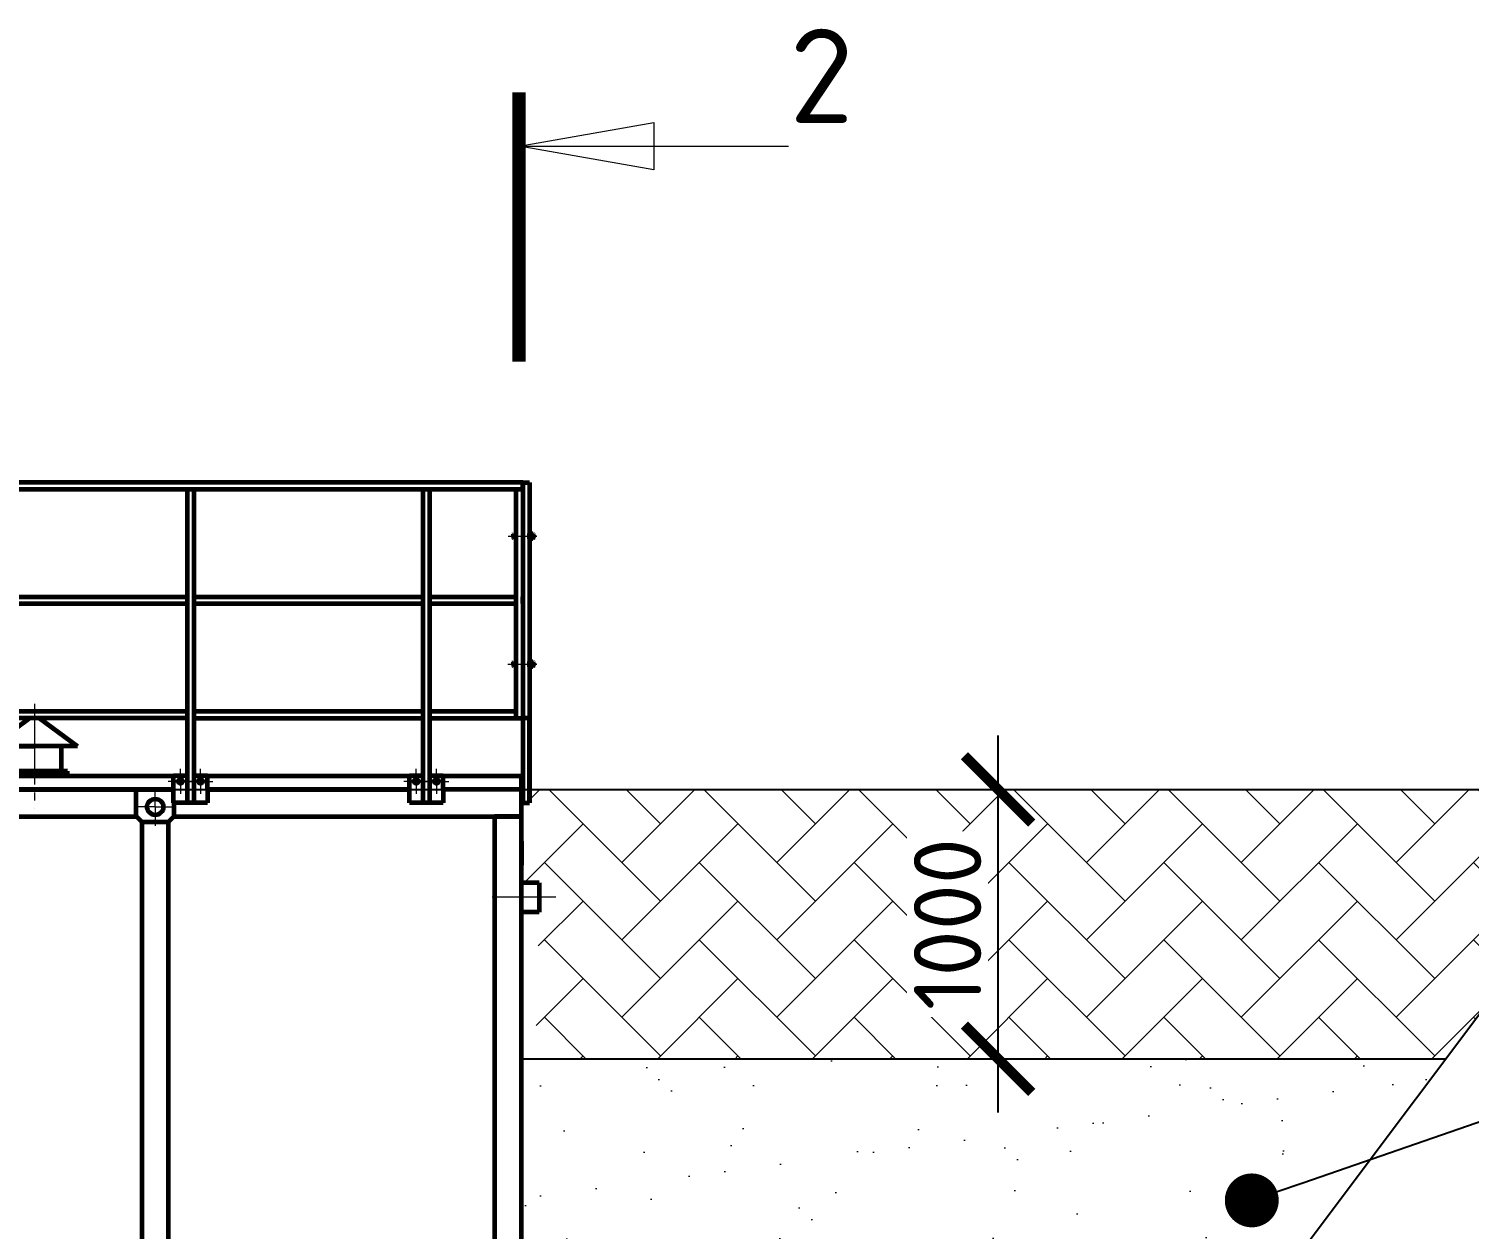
# Model space of a CAD drawing. Header units: metres. Extents: x 416248 to 529006, y -196572 to -135632.
# Drawn here: x 427127 to 432473, y -146195 to -141738 of the extents above; entities that cross this region are included whole.
import ezdxf
from ezdxf import colors
from ezdxf.entities.mleader import LeaderData, LeaderLine
from ezdxf.math import Vec2, Vec3

# ---------------------------------------------------------------- set-up
doc = ezdxf.new("R2010")
doc.units = ezdxf.units.M
doc.header["$PDSIZE"] = 1
for name, pattern in [('K5LT_AXLED', [19.5, 15, -1.5, 1.5, -1.5]), ('K5LT_BASIC', [0]), ('K5LT_DASHED', [6, 4, -2]), ('K5LT_THIN', [0])]:
    doc.linetypes.add(name, pattern=pattern)
doc.layers.get('0').update_dxf_attribs({"lineweight": 0})
doc.layers.get('Defpoints').update_dxf_attribs({"color": 3})
for name, color, linetype, lineweight in [('второстепенные', 7, 'Continuous', 25), ('выноски', 7, 'Continuous', 15), ('размеры', 7, 'Continuous', 15), ('штриховка', 7, 'Continuous', 9)]:
    doc.layers.add(name, color=color, linetype=linetype, lineweight=lineweight)
doc.layers.add('Системный слой', color=7, linetype='Continuous')
doc.styles.add('GOST 2.304', font='CS_Gost2304.shx')
doc.styles.add('ISOCPEUR', font='isocpeur.ttf')
doc.dimstyles.new('SPDS', dxfattribs={"dimscale": 10, "dimtxt": 2.5, "dimasz": 2.5, "dimexe": 1.25, "dimexo": 0.625, "dimtad": 1, "dimdec": 0, "dimrnd": 0.001, "dimtxsty": 'GOST 2.304', "dimblk": 'ARCHTICK', "dimblk1": 'ARCHTICK', "dimblk2": 'ARCHTICK', "dimcen": 2.5, "dimdle": 2, "dimadec": 0, "dimazin": 2, "dimtfac": 0.75, "dimtdec": 4, "dimtmove": 1, "dimatfit": 3, "dimfxl": 1, "dimtolj": 1, "dimarcsym": 1})

# ---------------------------------------------------------------- blocks, each defined once
blk = doc.blocks.new('_ArchTick')
at = {"color": 0, "linetype": 'ByBlock', "lineweight": 30, "const_width": 0.15}
blk.add_lwpolyline([(-0.5, -0.5), (0.5, 0.5)], dxfattribs=at)
blk = doc.blocks.new('*D12')
at = {"layer": 'Defpoints', "color": 0, "ltscale": 100, "transparency": 16777216}
for p in [(428956.3, -145902.4), (429456.3, -147902.4), (428956.3, -149002.4)]:
    blk.add_point(p, dxfattribs=at)
at = {"layer": 'размеры', "color": 0, "lineweight": -2, "ltscale": 100, "transparency": 16777216}
for p, q in [((428956.3, -145964.9), (428956.3, -149127.4)), ((429456.3, -147964.9), (429456.3, -149127.4)), ((428956.3, -149002.4), (428106.3, -149002.4)), ((429656.3, -149002.4), (428956.3, -149002.4))]:
    blk.add_line(p, q, dxfattribs=at)
at = {"layer": 'размеры', "color": 0, "lineweight": -2, "ltscale": 100, "transparency": 16777216, "xscale": 250, "yscale": 250, "zscale": 250, "rotation": 180}
blk.add_blockref('_ArchTick', (428956.3, -149002.4), dxfattribs=at)
at = {"layer": 'размеры', "color": 0, "lineweight": -2, "ltscale": 100, "transparency": 16777216, "xscale": 250, "yscale": 250, "zscale": 250}
blk.add_blockref('_ArchTick', (429456.3, -149002.4), dxfattribs=at)
at = {"layer": 'размеры', "color": 0, "ltscale": 100, "transparency": 16777216, "insert": (428406.3, -148814.9), "char_height": 250, "attachment_point": 5, "style": 'ISOCPEUR', "bg_fill": 3, "box_fill_scale": 1.1, "bg_fill_color": 9, "bg_fill_true_color": 13158600, "bg_fill_transparency": 0}
blk.add_mtext('\\A1;500', dxfattribs=at)
blk = doc.blocks.new('U145')
at = {"layer": 'Системный слой', "color": 30, "linetype": 'K5LT_AXLED', "lineweight": 18, "true_color": 0xff8000}
for q in [(388.65, 472.72), (385.15, 469.22), (392.15, 469.22), (388.65, 465.72)]:
    blk.add_line((388.65, 469.22), q, dxfattribs=at)
blk = doc.blocks.new('U144')
at = {"layer": 'Системный слой', "color": 150, "linetype": 'K5LT_BASIC', "lineweight": 60, "true_color": 0x0080ff}
blk.add_circle((388.65, 469.22), 1.5, dxfattribs=at)
at = {"layer": 'Системный слой'}
blk.add_blockref('U145', (0, 0), dxfattribs=at)
blk = doc.blocks.new('A$Cd3847c52')
at = {"layer": 'Системный слой', "linetype": 'K5LT_BASIC', "lineweight": 60}
for p, q in [((373.14, 204), (250.24, 204)), ((373.14, 204), (371.89, 204)), ((373.14, 202.75), (373.14, 204)), ((373.14, 204), (373.14, 160.25)), ((373.14, 202.75), (373.14, 204)), ((373.14, 204), (373.14, 202.75)), ((373.14, 204), (373.14, 202.75)), ((373.14, 204), (374.39, 204)), ((374.39, 204), (374.39, 144.5)), ((250.24, 202.75), (373.14, 202.75)), ((310.87, 202.75), (310.87, 147)), ((312.12, 202.75), (312.12, 147)), ((354.62, 202.75), (354.62, 145.75)), ((355.87, 202.75), (355.87, 145.75)), ((371.89, 202.75), (371.89, 160.25)), ((371.42, 194.38), (371.47, 194.46)), ((371.42, 194), (371.42, 194.38)), ((371.42, 194), (371.42, 193.62)), ((371.42, 193.62), (371.47, 193.54)), ((371.47, 194.46), (371.74, 194.46)), ((371.47, 194.23), (371.74, 194.23)), ((371.47, 193.77), (371.74, 193.77)), ((371.47, 193.54), (371.74, 193.54)), ((371.74, 193.5), (371.74, 194.5)), ((371.74, 194.5), (371.89, 194.5)), ((371.74, 194.46), (371.74, 194)), ((371.74, 193.54), (371.74, 194)), ((371.89, 193.5), (371.74, 193.5)), ((371.89, 194.5), (371.89, 193.5)), ((374.39, 193.5), (374.39, 194.5)), ((374.39, 194.5), (374.54, 194.5)), ((374.54, 193.5), (374.39, 193.5)), ((374.54, 194.5), (374.54, 193.5)), ((374.54, 194.45), (374.54, 193.55)), ((374.54, 194.42), (374.67, 194.42)), ((374.67, 194.08), (374.54, 193.95)), ((374.67, 194), (374.54, 193.88)), ((374.54, 193.58), (374.67, 193.58)), ((374.72, 194.46), (374.67, 194.37)), ((374.67, 193.58), (374.67, 194.42)), ((374.67, 194.37), (374.67, 194)), ((374.67, 193.63), (374.67, 194)), ((374.72, 193.54), (374.67, 193.63)), ((375.03, 194.46), (374.72, 194.46)), ((375.03, 194.23), (374.72, 194.23)), ((375.03, 193.77), (374.72, 193.77)), ((375.03, 193.54), (374.72, 193.54)), ((375.09, 194.37), (375.03, 194.46)), ((375.09, 193.63), (375.03, 193.54)), ((375.09, 194), (375.09, 194.37)), ((375.09, 194.25), (375.17, 194.25)), ((375.09, 194), (375.09, 193.63)), ((375.09, 193.75), (375.17, 193.75)), ((375.17, 194.25), (375.24, 194.18)), ((375.17, 194.25), (375.17, 194)), ((375.17, 193.75), (375.17, 194)), ((375.17, 193.75), (375.24, 193.83)), ((375.24, 194.18), (375.24, 194)), ((375.24, 193.83), (375.24, 194)), ((268.37, 182.75), (310.87, 182.75)), ((312.12, 182.75), (354.62, 182.75)), ((355.87, 182.75), (371.89, 182.75)), ((373.14, 181.5), (373.14, 182.75)), ((373.14, 182.75), (373.14, 181.5)), ((373.14, 182.75), (373.14, 181.5)), ((268.37, 181.5), (310.87, 181.5)), ((312.12, 181.5), (354.62, 181.5)), ((355.87, 181.5), (371.89, 181.5)), ((371.42, 170.63), (371.47, 170.71)), ((371.42, 170.25), (371.42, 170.63)), ((371.42, 170.25), (371.42, 169.87)), ((371.42, 169.87), (371.47, 169.79)), ((371.47, 170.71), (371.74, 170.71)), ((371.47, 170.48), (371.74, 170.48)), ((371.47, 170.02), (371.74, 170.02)), ((371.47, 169.79), (371.74, 169.79)), ((371.74, 169.75), (371.74, 170.75)), ((371.74, 170.75), (371.89, 170.75)), ((371.74, 170.71), (371.74, 170.25)), ((371.74, 169.79), (371.74, 170.25)), ((371.89, 169.75), (371.74, 169.75)), ((371.89, 170.75), (371.89, 169.75)), ((374.39, 169.75), (374.39, 170.75)), ((374.39, 170.75), (374.54, 170.75)), ((374.54, 169.75), (374.39, 169.75)), ((374.54, 170.75), (374.54, 169.75)), ((374.54, 170.7), (374.54, 169.8)), ((374.54, 170.67), (374.67, 170.67)), ((374.67, 170.33), (374.54, 170.2)), ((374.67, 170.25), (374.54, 170.13)), ((374.54, 169.83), (374.67, 169.83)), ((374.72, 170.71), (374.67, 170.62)), ((374.67, 169.83), (374.67, 170.67)), ((374.67, 170.62), (374.67, 170.25)), ((374.67, 169.88), (374.67, 170.25)), ((374.72, 169.79), (374.67, 169.88)), ((375.03, 170.71), (374.72, 170.71)), ((375.03, 170.48), (374.72, 170.48)), ((375.03, 170.02), (374.72, 170.02)), ((375.03, 169.79), (374.72, 169.79)), ((375.09, 170.62), (375.03, 170.71)), ((375.09, 169.88), (375.03, 169.79)), ((375.09, 170.25), (375.09, 170.62)), ((375.09, 170.5), (375.17, 170.5)), ((375.09, 170.25), (375.09, 169.88)), ((375.09, 170), (375.17, 170)), ((375.17, 170.5), (375.24, 170.43)), ((375.17, 170.5), (375.17, 170.25)), ((375.17, 170), (375.17, 170.25)), ((375.17, 170), (375.24, 170.08)), ((375.24, 170.43), (375.24, 170.25)), ((375.24, 170.08), (375.24, 170.25)), ((268.37, 161.5), (310.87, 161.5)), ((312.12, 161.5), (354.62, 161.5)), ((355.87, 161.5), (371.89, 161.5)), ((310.87, 160.25), (268.37, 160.25)), ((281.66, 160.25), (274.61, 155.02)), ((283.45, 160.25), (290.51, 155.02)), ((312.12, 160.25), (354.62, 160.25)), ((355.87, 160.25), (371.89, 160.25)), ((371.89, 160.25), (373.14, 160.25)), ((374.39, 160.25), (373.14, 160.25)), ((373.14, 160.25), (373.14, 144.5)), ((374.39, 144.5), (374.39, 160.25)), ((274.61, 155.02), (282.56, 155.02)), ((287.56, 155.02), (277.56, 155.02)), ((290.51, 155.02), (282.56, 155.02)), ((287.56, 150.37), (287.56, 155.02)), ((288.66, 150.37), (276.46, 150.37)), ((287.56, 149.97), (276.46, 149.97)), ((277.56, 149.97), (288.66, 149.97)), ((287.56, 149.5), (287.56, 149.97)), ((288.66, 149.97), (288.66, 150.37)), ((270.87, 149.5), (308.37, 149.5)), ((308.37, 144.5), (308.37, 149.5)), ((310.87, 149.5), (308.37, 149.5)), ((309.22, 148.73), (309.62, 148.96)), ((309.22, 148.27), (309.22, 148.73)), ((309.62, 148.04), (309.22, 148.27)), ((309.62, 148.96), (310.02, 148.73)), ((310.02, 148.27), (309.62, 148.04)), ((310.02, 148.73), (310.02, 148.27)), ((314.62, 149.5), (312.12, 149.5)), ((312.97, 148.73), (313.37, 148.96)), ((312.97, 148.27), (312.97, 148.73)), ((313.37, 148.04), (312.97, 148.27)), ((313.37, 148.96), (313.77, 148.73)), ((313.77, 148.27), (313.37, 148.04)), ((313.77, 148.73), (313.77, 148.27)), ((314.62, 149.5), (352.12, 149.5)), ((314.62, 147), (314.62, 149.5)), ((352.12, 144.5), (352.12, 149.5)), ((354.62, 149.5), (352.12, 149.5)), ((352.97, 148.73), (353.37, 148.96)), ((352.97, 148.27), (352.97, 148.73)), ((353.37, 148.04), (352.97, 148.27)), ((353.37, 148.96), (353.77, 148.73)), ((353.77, 148.27), (353.37, 148.04)), ((353.77, 148.73), (353.77, 148.27)), ((358.37, 149.5), (355.87, 149.5)), ((356.72, 148.73), (357.12, 148.96)), ((356.72, 148.27), (356.72, 148.73)), ((357.12, 148.04), (356.72, 148.27)), ((357.12, 148.96), (357.52, 148.73)), ((357.52, 148.27), (357.12, 148.04)), ((357.52, 148.73), (357.52, 148.27)), ((358.37, 147), (358.37, 149.5)), ((358.37, 149.5), (372.94, 149.5)), ((372.94, 149.5), (373.14, 149.5)), ((372.94, 144.5), (372.94, 149.5)), ((373.14, 149.5), (373.14, 144.5)), ((308.37, 147), (270.87, 147)), ((301.44, 142.01), (301.44, 147.01)), ((314.62, 144.5), (308.37, 144.5)), ((308.44, 147), (308.44, 147.01)), ((308.44, 142.01), (308.44, 144.5)), ((310.87, 147), (310.87, 144.5)), ((312.12, 147), (312.12, 144.5)), ((352.12, 147), (314.62, 147)), ((314.62, 147), (314.62, 144.5)), ((358.37, 144.5), (352.12, 144.5)), ((354.62, 147), (354.62, 144.5)), ((355.87, 147), (355.87, 144.5)), ((358.37, 147), (358.37, 144.5)), ((372.54, 147), (358.37, 147)), ((373.14, 144.5), (372.94, 144.5)), ((373.14, 144.5), (374.39, 144.5)), ((301.44, 142.01), (302.44, 141.01)), ((308.44, 142.01), (307.44, 141.01)), ((302.44, 141.01), (307.44, 141.01)), ((372.94, 137.41), (372.94, 132.96)), ((376.2, 129.63), (372.75, 129.63)), ((376.2, 129.63), (376.2, 124.23)), ((376.2, 124.23), (372.75, 124.23))]:
    blk.add_line(p, q, dxfattribs=at)
at = {"layer": 'Системный слой', "linetype": 'K5LT_AXLED', "lineweight": 18}
for p, q in [((370.47, 194), (375.02, 194)), ((370.47, 194), (375.02, 194)), ((370.47, 194), (375.02, 194)), ((371.27, 194), (375.39, 194)), ((372.04, 194), (371.59, 194)), ((372.35, 194), (375.75, 194)), ((372.35, 194), (375.75, 194)), ((374.69, 194), (374.24, 194)), ((374.82, 194), (374.39, 194)), ((375.24, 194), (374.52, 194)), ((370.38, 170.25), (374.68, 170.25)), ((370.47, 170.25), (375.02, 170.25)), ((370.47, 170.25), (375.02, 170.25)), ((371.27, 170.25), (375.39, 170.25)), ((372.04, 170.25), (371.59, 170.25)), ((372.35, 170.25), (375.75, 170.25)), ((372.35, 170.25), (375.75, 170.25)), ((374.69, 170.25), (374.24, 170.25)), ((374.82, 170.25), (374.39, 170.25)), ((375.24, 170.25), (374.52, 170.25)), ((282.56, 162.92), (282.56, 143.37)), ((309.62, 148.5), (309.62, 150.8)), ((313.37, 148.5), (313.37, 150.8)), ((353.37, 148.5), (353.37, 150.8)), ((357.12, 148.5), (357.12, 150.8)), ((309.62, 148.5), (307.32, 148.5)), ((309.07, 148.5), (310.17, 148.5)), ((309.62, 147.89), (309.62, 149.11)), ((309.62, 148.5), (311.92, 148.5)), ((309.62, 148.5), (309.62, 146.2)), ((313.37, 148.5), (311.07, 148.5)), ((312.82, 148.5), (313.92, 148.5)), ((313.37, 147.89), (313.37, 149.11)), ((313.37, 148.5), (315.67, 148.5)), ((313.37, 148.5), (313.37, 146.2)), ((353.37, 148.5), (351.07, 148.5)), ((352.82, 148.5), (353.92, 148.5)), ((353.37, 147.89), (353.37, 149.11)), ((353.37, 148.5), (355.67, 148.5)), ((353.37, 148.5), (353.37, 146.2)), ((357.12, 148.5), (354.82, 148.5)), ((356.57, 148.5), (357.67, 148.5)), ((357.12, 147.89), (357.12, 149.11)), ((357.12, 148.5), (359.42, 148.5)), ((357.12, 148.5), (357.12, 146.2)), ((379.29, 127), (367.49, 127))]:
    blk.add_line(p, q, dxfattribs=at)
at = {"layer": 'Системный слой', "linetype": 'K5LT_THIN', "lineweight": 18}
for p, q in [((375.09, 194.21), (375.21, 194.21)), ((375.09, 193.79), (375.21, 193.79)), ((375.09, 170.46), (375.21, 170.46)), ((375.09, 170.04), (375.21, 170.04))]:
    blk.add_line(p, q, dxfattribs=at)
at = {"layer": 'Системный слой', "linetype": 'K5LT_DASHED', "lineweight": 18}
for q in [(372.94, 144.5), (372.94, 139.35)]:
    blk.add_line((372.94, 142), q, dxfattribs=at)
at = {"layer": 'Системный слой', "linetype": 'K5LT_BASIC', "lineweight": 60}
for points in [[(270.87, 147), (308.37, 147)], [(308.37, 147), (270.87, 147)], [(308.44, 142), (372.94, 142), (372.94, 147), (358.37, 147)], [(314.62, 147), (352.12, 147)], [(352.12, 147), (314.62, 147)], [(76.94, 142), (301.45, 142)], [(372.94, 5), (372.94, 142), (367.94, 142), (367.94, 5)], [(302.44, 141.01), (302.44, 5)], [(307.44, 5), (307.44, 141.01)]]:
    blk.add_lwpolyline(points, dxfattribs=at)
at = {"layer": 'Системный слой', "color": 150, "linetype": 'K5LT_BASIC', "lineweight": 60, "true_color": 0x0080ff}
for centre in [(309.62, 148.5), (313.37, 148.5), (353.37, 148.5), (357.12, 148.5)]:
    blk.add_circle(centre, 0.38, dxfattribs=at)
for centre, radius, start, end in [((372.01, 194), 0.588, 156.8627, 180), ((372.01, 194), 0.588, 180, 203.1373), ((371.59, 194.34), 0.162, 150.866, 223.3168), ((371.59, 193.66), 0.162, 136.6832, 209.134), ((374.81, 194.34), 0.134, 145.0557, 232.3692), ((375.17, 194), 0.505, 152.7702, 180), ((375.17, 194), 0.505, 180, 207.2298), ((374.81, 193.66), 0.134, 127.6308, 214.9443), ((374.95, 194.34), 0.134, 307.6308, 34.9443), ((374.58, 194), 0.505, 0, 27.2298), ((374.58, 194), 0.505, 332.7702, 0), ((374.95, 193.66), 0.134, 325.0557, 52.3692), ((372.01, 170.25), 0.588, 156.8627, 180), ((372.01, 170.25), 0.588, 180, 203.1373), ((371.59, 170.59), 0.162, 150.866, 223.3168), ((371.59, 169.91), 0.162, 136.6832, 209.134), ((374.81, 170.59), 0.134, 145.0557, 232.3692), ((375.17, 170.25), 0.505, 152.7702, 180), ((375.17, 170.25), 0.505, 180, 207.2298), ((374.81, 169.91), 0.134, 127.6308, 214.9443), ((374.95, 170.59), 0.134, 307.6308, 34.9443), ((374.58, 170.25), 0.505, 0, 27.2298), ((374.58, 170.25), 0.505, 332.7702, 0), ((374.95, 169.91), 0.134, 325.0557, 52.3692)]:
    blk.add_arc(centre, radius, start, end, dxfattribs=at)
at = {"layer": 'Системный слой'}
blk.add_blockref('U144', (-83.7, -325.47), dxfattribs=at)
blk = doc.blocks.new('_Dot')
at = {"color": 0, "linetype": 'ByBlock', "lineweight": -2}
blk.add_line((-0.5, 0), (-1, 0), dxfattribs=at)
at = {"color": 0, "linetype": 'ByBlock', "const_width": 0.5}
blk.add_lwpolyline([(-0.25, 0, 1), (0.25, 0, 1)], format="xyb", close=True, dxfattribs=at)
blk = doc.blocks.new('*D69')
at = {"layer": 'Defpoints', "color": 0, "ltscale": 100, "transparency": 16777216}
for p in [(430289.1, -144562.4), (430724.8, -144562.4), (430289.1, -145562.4)]:
    blk.add_point(p, dxfattribs=at)
at = {"layer": 'размеры', "color": 0, "lineweight": -2, "ltscale": 100, "transparency": 16777216}
for p, q in [((430724.8, -145762.4), (430724.8, -144362.4)), ((430351.6, -144562.4), (430849.8, -144562.4)), ((430351.6, -145562.4), (430849.8, -145562.4))]:
    blk.add_line(p, q, dxfattribs=at)
at = {"layer": 'размеры', "color": 0, "lineweight": -2, "ltscale": 100, "transparency": 16777216, "xscale": 250, "yscale": 250, "zscale": 250}
for p, rotation in [((430724.8, -144562.4), 90), ((430724.8, -145562.4), 270)]:
    blk.add_blockref('_ArchTick', p, dxfattribs=dict(at, rotation=rotation))
at = {"layer": 'размеры', "color": 0, "ltscale": 100, "transparency": 16777216, "insert": (430537.3, -145062.4), "char_height": 250, "attachment_point": 5, "rotation": 90, "style": 'ISOCPEUR', "bg_fill": 3, "box_fill_scale": 1.1, "bg_fill_color": 9, "bg_fill_true_color": 13158600, "bg_fill_transparency": 0}
blk.add_mtext('\\A1;1000', dxfattribs=at)

msp = doc.modelspace()

# ---------------------------------------------------------------- hatches: boundary and pattern name
at = {"layer": 'штриховка', "ltscale": 10}
h = msp.add_hatch(dxfattribs=at)
h.set_pattern_fill('AR-HBONE', color=256, scale=2)
h.paths.add_polyline_path([(428985.32, -144562.43), (428985.32, -144662.43), (428956.32, -144662.43), (428956.32, -144909.88), (429021.5, -144909.88), (429083.24, -144962.43), (429021.5, -144962.43), (429021.5, -145017.88), (429006.61, -145562.43), (432386.32, -145562.43), (433136.32, -144562.43)])
h.paths.add_polyline_path([(421537.45, -144848.43), (421602.32, -144673.23), (421602.32, -144612.43), (421577.32, -144612.43), (417426.32, -144562.43), (418176.32, -145562.43), (421606.32, -145562.43), (421606.32, -144956.43), (421537.45, -144956.43), (421497.45, -144902.43), (421537.45, -144902.43)])
h.paths.add_polyline_path([(420542.79, -145055.25, -1), (420502.84, -144963.58, -1)], flags=16)
h = msp.add_hatch(dxfattribs=at)
h.set_pattern_fill('AR-SAND', color=256, scale=10)
h.paths.add_polyline_path([(428956.32, -145562.43), (428956.32, -147502.43), (429456.32, -147502.43), (429456.32, -147902.43), (429556.32, -147902.43), (430556.32, -148002.43), (432386.32, -145562.43)])
h.paths.add_polyline_path([(418176.32, -145562.43), (420006.32, -148002.43), (421006.32, -148002.43), (421006.32, -147902.43), (421106.32, -147902.43), (421106.32, -147502.43), (421600.32, -147502.43), (421600.32, -147272.43), (421604.25, -145562.43)])
h.paths.add_polyline_path([(418648.66, -146250.55), (419481.84, -147361.46), (419841.84, -147091.46), (419008.66, -145980.55)], flags=25)

# ---------------------------------------------------------------- linework, layer by layer
at = {"layer": 'второстепенные', "ltscale": 10}
for points in [[(417426.32, -144562.43), (433136.32, -144562.43)], [(428985.32, -144562.43), (433136.32, -144562.43)], [(428956.32, -145562.43), (432386.32, -145562.43)]]:
    msp.add_lwpolyline(points, dxfattribs=at)
at = {"layer": 'выноски'}
msp.add_line((428946.87, -142173.83), (429946.87, -142173.83), dxfattribs=at)
at = {"layer": 'выноски', "const_width": 50}
msp.add_lwpolyline([(428946.87, -141973.83), (428946.87, -142973.83)], dxfattribs=at)
at = {"layer": 'выноски'}
msp.add_lwpolyline([(429446.87, -142261.99), (428946.87, -142173.83), (429446.87, -142085.67)], close=True, dxfattribs=at)

# ---------------------------------------------------------------- texts
at = {"layer": 'выноски', "insert": (429949.87, -141738.11), "char_height": 350, "width": 666.6667, "attachment_point": 1, "style": 'ISOCPEUR'}
msp.add_mtext('\\f|b0|i0|c0|p34;\\W1.0000000000;\\T1.0000000000;\\o\\l2', dxfattribs=at)

# ---------------------------------------------------------------- leaders
at = {"layer": 'выноски', "ltscale": 10}
ml = msp.add_multileader_mtext('Standard', dxfattribs=at)
ml.set_content('Песчаная\\Pзасыпка', color=256, style='ISOCPEUR')
ml.set_leader_properties()
ml.set_arrow_properties(name='DOT')
ml.build(insert=Vec2(0, 0))
ml.multileader.update_dxf_attribs({"text_left_attachment_type": 6, "text_right_attachment_type": 6, "dogleg_length": 0.36, "arrow_head_size": 200, "scale": 100})
ctx = ml.context
ctx.base_point, ctx.scale, ctx.char_height, ctx.arrow_head_size, ctx.landing_gap_size, ctx.plane_origin = Vec3(433339.86, -145521.24), 100, 250, 200, 200, Vec3(430809.09, -146934.47)
ctx.left_attachment, ctx.right_attachment = 6, 6
notes = []
notes.append((ctx, [(0, (1, 1, 0), (433303.86, -145521.24), (1, 0), 36, [(0, [(431666.43, -146088.39)], 0, [])])]))
ctx.mtext.insert, ctx.mtext.flow_direction = Vec3(433539.86, -145221.24), 5
for ctx, leaders in notes:
    for number, flags, end, landing, length, lines in leaders:
        leader = LeaderData()
        leader.index, (leader.has_last_leader_line, leader.has_dogleg_vector, leader.attachment_direction) = number, flags
        leader.last_leader_point, leader.dogleg_vector, leader.dogleg_length = Vec3(end), Vec3(landing), length
        for number, points, colour, breaks in lines:
            line = LeaderLine()
            line.index, line.vertices, line.color, line.breaks = number, Vec3.list(points), colors.encode_raw_color(colour), breaks
            leader.lines.append(line)
        ctx.leaders.append(leader)

# ---------------------------------------------------------------- next in the draw order: dimensions: what is measured, and where the dimension line sits
at = {"layer": 'размеры', "ltscale": 100}
dim = msp.add_linear_dim(base=(428956.32, -149002.43), p1=(429456.32, -147902.43), p2=(428956.32, -145902.43), angle=180, dimstyle='SPDS', override={"dimscale": 100, "dimtxsty": 'ISOCPEUR', "dimtmove": 0, "dimtfill": 1}, dxfattribs=at)
dim.commit()
dim.dimension.update_dxf_attribs({"geometry": '*D12', "text_midpoint": (428406.32, -148814.93)})

# ---------------------------------------------------------------- next in the draw order: linework, layer by layer
at = {"layer": 'второстепенные', "linetype": 'Continuous'}
msp.add_lwpolyline([(416426.32, -144562.43), (417426.32, -144562.43), (420006.32, -148002.43), (430556.32, -148002.43), (433136.32, -144562.43), (434136.32, -144562.48)], dxfattribs=at)
at = {"layer": 'выноски'}
msp.add_lwpolyline([(416426.32, -144562.43), (417426.32, -144562.43), (420006.32, -148002.43), (430556.32, -148002.43), (433136.32, -144562.43), (434958.76, -144562.61)], dxfattribs=at)

# ---------------------------------------------------------------- next in the draw order: block references
at = {"layer": 'второстепенные', "ltscale": 10, "xscale": 20, "yscale": 20, "zscale": 20}
msp.add_blockref('A$Cd3847c52', (421497.45, -147502.43), dxfattribs=at)

# ---------------------------------------------------------------- next in the draw order: dimensions: what is measured, and where the dimension line sits
at = {"layer": 'размеры', "ltscale": 100}
dim = msp.add_linear_dim(base=(430724.76, -144562.43), p1=(430289.08, -145562.43), p2=(430289.08, -144562.43), angle=90, dimstyle='SPDS', override={"dimscale": 100, "dimtxsty": 'ISOCPEUR', "dimtfill": 1}, dxfattribs=at)
dim.commit()
dim.dimension.update_dxf_attribs({"geometry": '*D69', "text_midpoint": (430537.26, -145062.43)})

doc.saveas('drawing.dxf')
